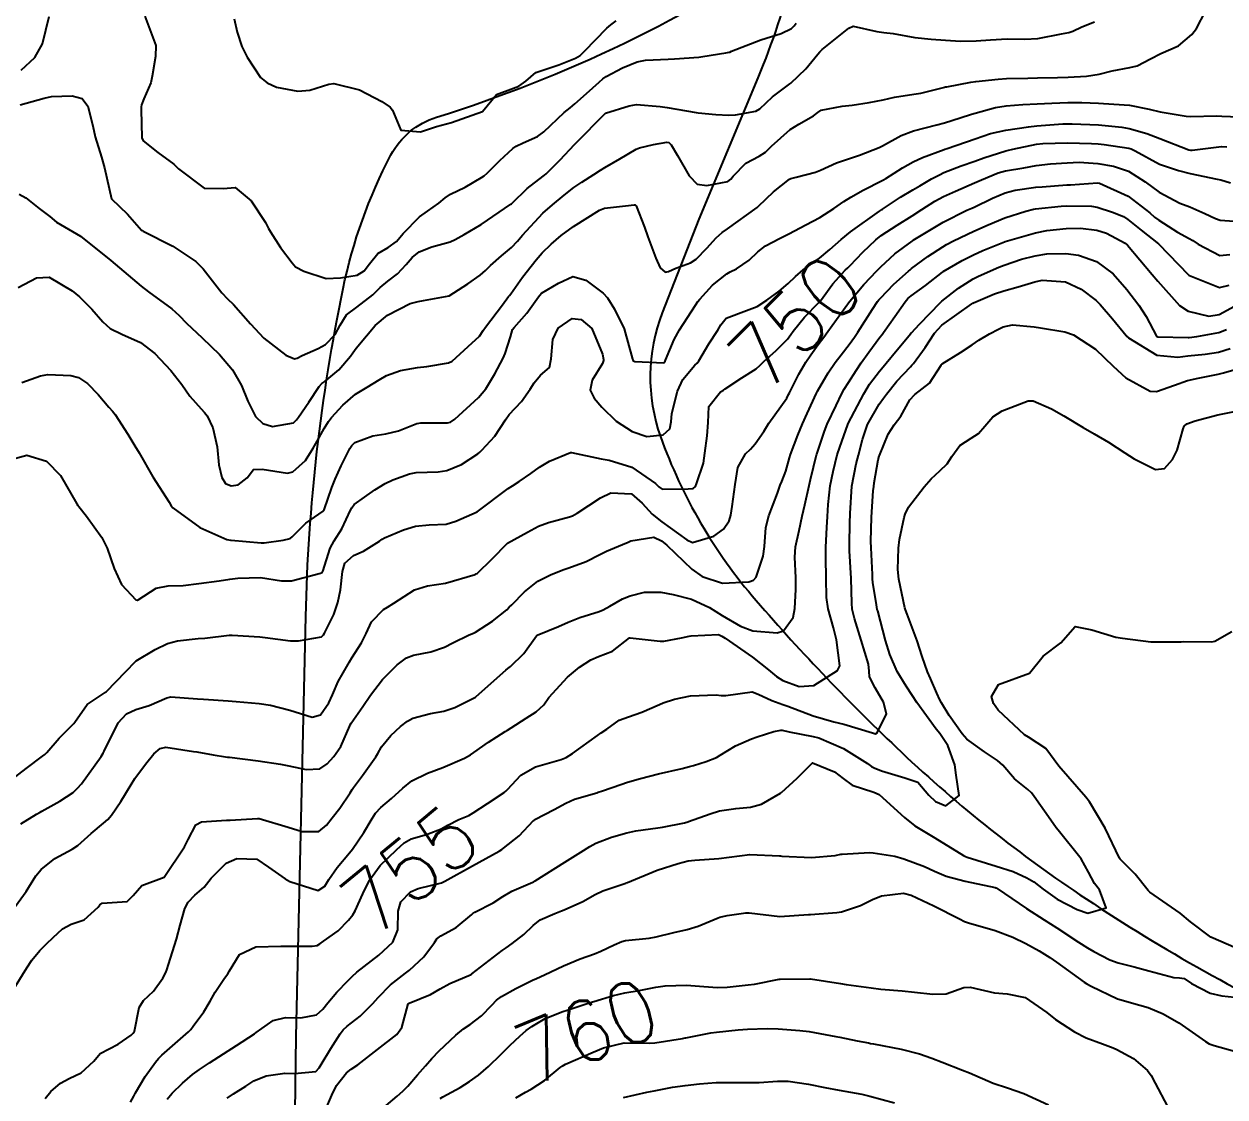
# Model space of a CAD drawing. Header units: metres. Extents: x 318500 to 325275, y 7408834 to 7428799.
# Drawn here: x 319817.3 to 319895.3, y 7411443 to 7411512.7 of the extents above; entities that cross this region are included whole.
import ezdxf
from ezdxf.enums import TextEntityAlignment as Align

# ---------------------------------------------------------------- set-up
doc = ezdxf.new("R2010")
doc.units = ezdxf.units.M
doc.header["$MEASUREMENT"] = 0
for name, color, linetype in [('Cotas', 45, 'Continuous'), ('Curvas de Nivel 1m', 11, 'Continuous'), ('Curvas de Nivel 5m', 15, 'Continuous'), ('Vias Secundárias', 230, 'Continuous')]:
    doc.layers.add(name, color=color, linetype=linetype)
doc.styles.add('Style-STANDARD', font='STANDARD.shx')

msp = doc.modelspace()

# ---------------------------------------------------------------- linework, layer by layer
at = {"layer": 'Curvas de Nivel 1m', "flags": 128}
for points, elevation in [([(319817.013, 7411501.606), (319817.446, 7411501.383), (319818.309, 7411500.676), (319818.998, 7411500.155), (319819.438, 7411499.799), (319820.199, 7411499.348), (319820.983, 7411498.883), (319822.96, 7411497.31), (319824.935, 7411495.644), (319825.411, 7411495.275), (319826.919, 7411494.159), (319827.395, 7411493.733), (319827.88, 7411493.245), (319828.896, 7411492.288), (319830.018, 7411491.213), (319830.865, 7411490.201), (319831.438, 7411489.194), (319831.847, 7411488.183), (319832.353, 7411487.185), (319832.823, 7411486.735), (319833.458, 7411486.533), (319834.824, 7411486.769), (319835.022, 7411486.952), (319835.154, 7411487.145), (319835.82, 7411488.116), (319836.487, 7411489.125), (319836.663, 7411489.313), (319836.855, 7411489.448), (319837.761, 7411490.217), (319838.531, 7411491.103), (319838.674, 7411491.312), (319838.888, 7411491.605), (319839.569, 7411492.421), (319840.114, 7411493.082), (319840.917, 7411493.758), (319842.386, 7411494.509), (319842.926, 7411494.656), (319843.263, 7411494.7), (319844.93, 7411495.02), (319846.147, 7411495.797), (319846.95, 7411496.345), (319847.29, 7411496.65), (319847.613, 7411496.98), (319848.329, 7411497.611), (319848.978, 7411498.154), (319849.371, 7411498.569), (319849.685, 7411498.953), (319851.004, 7411500.37), (319851.634, 7411500.931), (319852.395, 7411501.544), (319853.027, 7411502.054), (319853.533, 7411502.402), (319854.33, 7411502.891), (319854.759, 7411503.17), (319855.047, 7411503.345), (319856.017, 7411503.909), (319857.065, 7411504.533), (319857.291, 7411504.632), (319858.198, 7411504.843), (319859.072, 7411504.982), (319859.204, 7411504.961), (319859.354, 7411504.826), (319859.761, 7411504.118), (319860.521, 7411502.808), (319861.032, 7411502.266), (319861.657, 7411502.167), (319863.035, 7411502.446), (319863.226, 7411502.588), (319863.372, 7411502.775), (319864.194, 7411503.622), (319865.06, 7411504.086), (319865.471, 7411504.336), (319865.869, 7411504.738), (319867.081, 7411505.823), (319867.636, 7411506.163), (319868.598, 7411506.705), (319868.872, 7411506.923), (319869.096, 7411507.07), (319870.445, 7411507.335), (319871.101, 7411507.401), (319872.193, 7411507.564), (319873.107, 7411507.748), (319873.84, 7411507.902), (319875.112, 7411508.1), (319875.55, 7411508.177), (319877.12, 7411508.565), (319877.137, 7411508.573), (319877.238, 7411508.588), (319878.805, 7411508.884), (319879.126, 7411508.928), (319880.582, 7411509.091), (319881.129, 7411509.129), (319882.498, 7411509.151), (319883.13, 7411509.161), (319884.425, 7411509.197), (319885.131, 7411509.218), (319886.318, 7411509.282), (319887.134, 7411509.414), (319887.973, 7411509.612), (319889.141, 7411509.841), (319889.617, 7411509.948), (319890.475, 7411510.41), (319891.153, 7411510.737), (319892.3, 7411511.247), (319893.166, 7411511.979), (319893.46, 7411512.376), (319894.054, 7411513.5)], 746), ([(319817.124, 7411509.661), (319818.028, 7411510.485), (319818.51, 7411511.37), (319818.962, 7411513.157)], 744), ([(319825.169, 7411513.163), (319825.873, 7411511.273), (319825.866, 7411510.546), (319825.643, 7411509.275), (319825.556, 7411508.833), (319825.098, 7411507.794), (319824.95, 7411507.425), (319824.932, 7411507.282), (319824.928, 7411507.122), (319824.974, 7411505.281), (319825.067, 7411505.077), (319826, 7411504.326), (319827.044, 7411503.556), (319827.362, 7411503.255), (319829.022, 7411502.007), (319830.245, 7411501.988), (319831.023, 7411502.037), (319832.081, 7411501.189), (319832.996, 7411499.783), (319833.203, 7411499.387), (319833.318, 7411499.175), (319833.986, 7411498.153), (319834.723, 7411497.154), (319834.956, 7411496.905), (319835.484, 7411496.61), (319836.945, 7411496.147), (319837.866, 7411496.191), (319838.949, 7411496.364), (319839.407, 7411496.64), (319839.761, 7411497.088), (319840.295, 7411497.755), (319840.976, 7411498.161), (319841.498, 7411498.547), (319841.941, 7411499.056), (319843.001, 7411500.146), (319843.522, 7411500.518), (319844.255, 7411501.028), (319844.663, 7411501.376), (319845.019, 7411501.607), (319845.959, 7411502.073), (319847.036, 7411502.696), (319847.21, 7411502.814), (319847.405, 7411502.985), (319848.222, 7411503.803), (319849.064, 7411504.583), (319849.285, 7411504.739), (319849.729, 7411504.953), (319850.656, 7411505.363), (319851.077, 7411505.661), (319852.402, 7411506.92), (319852.78, 7411507.229), (319853.098, 7411507.471), (319853.854, 7411508.154), (319854.671, 7411508.887), (319854.907, 7411509.1), (319855.126, 7411509.262), (319856.183, 7411509.821), (319857.14, 7411510.214), (319857.681, 7411510.312), (319859.143, 7411510.388), (319859.558, 7411510.41), (319861.146, 7411510.517), (319861.398, 7411510.545), (319862.905, 7411510.782), (319863.103, 7411510.828), (319863.151, 7411510.844), (319863.263, 7411510.89), (319865.159, 7411511.631), (319866.488, 7411512.055), (319867.166, 7411512.367), (319867.34, 7411512.546), (319867.462, 7411512.717)], 744), ([(319830.969, 7411513.004), (319831.159, 7411512.128), (319831.474, 7411511.197), (319831.819, 7411510.514), (319832.68, 7411509.184), (319833.115, 7411508.836), (319833.711, 7411508.571), (319835.107, 7411508.301), (319835.882, 7411508.365), (319837.114, 7411508.751), (319837.44, 7411508.792), (319839.109, 7411508.394), (319840.548, 7411507.628), (319841.093, 7411507.264), (319841.247, 7411507.068), (319841.793, 7411505.775), (319843.076, 7411505.662), (319844.098, 7411506.012), (319845.082, 7411506.263), (319847.09, 7411506.99), (319848.008, 7411508.075), (319849.113, 7411508.491), (319849.448, 7411508.623), (319849.904, 7411508.952), (319850.56, 7411509.514), (319851.132, 7411509.713), (319852.044, 7411510.019), (319853.143, 7411510.436), (319853.429, 7411510.623), (319853.712, 7411510.902), (319855.165, 7411512.392), (319855.434, 7411512.61), (319855.764, 7411512.874)], 743), ([(319816.932, 7411495.554), (319818.123, 7411496.191), (319818.943, 7411496.217), (319820.446, 7411495.345), (319820.926, 7411494.943), (319821.734, 7411494.143), (319822.448, 7411493.317), (319822.904, 7411492.892), (319823.68, 7411492.517), (319824.891, 7411491.987), (319825.819, 7411491.271), (319826.864, 7411490.171), (319827.563, 7411489.249), (319828.096, 7411488.495), (319828.834, 7411487.672), (319829.048, 7411487.442), (319829.207, 7411487.224), (319829.59, 7411486.447), (319829.867, 7411485.214), (319829.964, 7411484.03), (319830.174, 7411483.209), (319830.396, 7411482.836), (319830.765, 7411482.686), (319831.216, 7411482.745), (319831.813, 7411483.19), (319832.217, 7411483.747), (319832.779, 7411483.749), (319834.432, 7411483.498), (319834.777, 7411483.586), (319835.608, 7411484.317), (319836.101, 7411485.13), (319836.351, 7411485.583), (319836.819, 7411486.398), (319837.091, 7411486.853), (319837.293, 7411487.115), (319838.032, 7411487.914), (319838.845, 7411488.624), (319839.595, 7411489.089), (319840.379, 7411489.555), (319840.862, 7411489.849), (319841.76, 7411490.163), (319842.87, 7411490.362), (319843.469, 7411490.436), (319844.875, 7411490.654), (319845.113, 7411490.78), (319845.375, 7411491.013), (319846.169, 7411491.722), (319846.901, 7411492.397), (319847.138, 7411492.756), (319847.28, 7411492.984), (319848.386, 7411494.43), (319848.791, 7411494.962), (319848.855, 7411495.037), (319848.933, 7411495.14), (319849.681, 7411496.221), (319850.257, 7411496.947), (319850.57, 7411497.34), (319850.973, 7411497.807), (319851.548, 7411498.365), (319852.209, 7411498.922), (319852.996, 7411499.506), (319854.699, 7411500.577), (319855.008, 7411500.702), (319856.383, 7411500.866), (319856.951, 7411500.92), (319857.011, 7411500.917), (319857.078, 7411500.859), (319857.613, 7411499.467), (319857.819, 7411498.848), (319858.342, 7411497.467), (319858.622, 7411496.835), (319858.956, 7411496.542), (319859.182, 7411496.601), (319859.646, 7411496.82), (319860.607, 7411497.164), (319860.969, 7411497.397), (319861.663, 7411498.11), (319862.275, 7411498.787), (319862.649, 7411499.128), (319862.996, 7411499.364), (319864.937, 7411500.751), (319864.973, 7411500.788), (319865.011, 7411500.829), (319865.992, 7411501.769), (319867.038, 7411502.596), (319867.122, 7411502.636), (319867.462, 7411502.716), (319868.713, 7411503.035), (319869.047, 7411503.172), (319870.09, 7411503.649), (319871.06, 7411503.972), (319871.571, 7411504.154), (319872.86, 7411504.643), (319873.071, 7411504.742), (319874.286, 7411505.42), (319875.081, 7411505.72), (319876.598, 7411506.11), (319877.087, 7411506.252), (319878.121, 7411506.575), (319878.851, 7411506.806), (319879.095, 7411506.878), (319880.414, 7411507.233), (319881.102, 7411507.351), (319882.188, 7411507.439), (319883.105, 7411507.489), (319884.075, 7411507.525), (319885.106, 7411507.557), (319886.013, 7411507.564), (319887.106, 7411507.524), (319888.087, 7411507.464), (319889.104, 7411507.385), (319890.387, 7411507.124), (319891.098, 7411506.965), (319892.789, 7411506.688), (319893.094, 7411506.667), (319894.76, 7411506.69), (319895.095, 7411506.681), (319896.796, 7411506.623)], 747), ([(319817.186, 7411489.385), (319818.397, 7411489.827), (319818.858, 7411489.91), (319820.356, 7411489.847), (319820.856, 7411489.717), (319821.447, 7411489.331), (319822.129, 7411488.606), (319822.835, 7411487.782), (319823.056, 7411487.53), (319823.236, 7411487.304), (319824.071, 7411486.031), (319824.523, 7411485.284), (319824.793, 7411484.815), (319825.695, 7411483.271), (319826.754, 7411481.615), (319826.88, 7411481.387), (319826.99, 7411481.256), (319828.731, 7411479.962), (319830.495, 7411479.203), (319830.719, 7411479.159), (319830.768, 7411479.151), (319832.717, 7411478.976), (319832.92, 7411478.974), (319834.146, 7411479.159), (319834.606, 7411479.268), (319834.723, 7411479.357), (319835.618, 7411480.256), (319836.749, 7411481.041), (319836.784, 7411481.085), (319836.802, 7411481.119), (319837.301, 7411482.578), (319837.516, 7411483.113), (319837.909, 7411483.983), (319838.483, 7411485.103), (319838.607, 7411485.298), (319838.806, 7411485.499), (319839.977, 7411485.918), (319840.815, 7411486.055), (319841.629, 7411486.246), (319842.825, 7411486.729), (319843.086, 7411486.778), (319844.826, 7411486.76), (319845.025, 7411486.819), (319845.286, 7411487.013), (319846.844, 7411488.415), (319847.299, 7411488.983), (319847.889, 7411489.95), (319848.445, 7411490.967), (319848.575, 7411491.274), (319848.901, 7411492.342), (319849.047, 7411492.819), (319849.143, 7411492.958), (319849.976, 7411493.893), (319850.722, 7411494.942), (319850.807, 7411495.066), (319850.934, 7411495.178), (319852.032, 7411495.835), (319852.95, 7411496.263), (319853.806, 7411496.038), (319854.935, 7411495.183), (319855.201, 7411494.877), (319855.657, 7411494.138), (319856.288, 7411492.866), (319856.834, 7411490.907), (319856.847, 7411490.86), (319856.879, 7411490.795), (319856.99, 7411490.747), (319858.878, 7411490.668), (319858.945, 7411490.763), (319858.97, 7411490.829), (319859.543, 7411492.178), (319859.877, 7411492.815), (319860.926, 7411494.412), (319861.083, 7411494.644), (319861.199, 7411494.797), (319862.027, 7411495.706), (319862.955, 7411496.452), (319863.166, 7411496.567), (319863.591, 7411496.771), (319864.405, 7411497.322), (319864.977, 7411497.865), (319865.462, 7411498.263), (319866.383, 7411498.729), (319866.993, 7411499.04), (319868.081, 7411499.627), (319869.004, 7411500.09), (319869.917, 7411500.686), (319870.557, 7411501.137), (319871.021, 7411501.42), (319871.811, 7411501.876), (319873.038, 7411502.498), (319873.129, 7411502.548), (319873.278, 7411502.638), (319874.361, 7411503.317), (319875.056, 7411503.704), (319875.675, 7411503.997), (319877.069, 7411504.519), (319877.124, 7411504.534), (319877.276, 7411504.587), (319879.077, 7411505.215), (319880.078, 7411505.552), (319881.082, 7411505.78), (319882.56, 7411505.993), (319883.085, 7411506.053), (319884.778, 7411506.176), (319885.087, 7411506.184), (319885.383, 7411506.182), (319887.087, 7411506.124), (319888.609, 7411505.96), (319889.084, 7411505.878), (319890.225, 7411505.557), (319891.078, 7411505.222), (319892.953, 7411504.499), (319893.071, 7411504.47), (319893.168, 7411504.475), (319895.074, 7411504.718), (319895.422, 7411504.693)], 748), ([(319816.786, 7411484.469), (319817.498, 7411484.67), (319818.784, 7411484.286), (319819.681, 7411483.351), (319820.752, 7411481.507), (319820.817, 7411481.405), (319820.874, 7411481.338), (319821.367, 7411480.705), (319822.365, 7411479.315), (319822.71, 7411478.638), (319823.17, 7411477.303), (319823.648, 7411476.263), (319824.59, 7411475.281), (319824.669, 7411475.246), (319824.695, 7411475.254), (319824.738, 7411475.279), (319825.902, 7411476.044), (319826.679, 7411476.178), (319827.649, 7411476.215), (319828.681, 7411476.333), (319829.983, 7411476.511), (319830.684, 7411476.608), (319831.208, 7411476.672), (319832.685, 7411476.719), (319834.044, 7411476.52), (319834.684, 7411476.509), (319836.575, 7411477.007), (319836.689, 7411477.057), (319836.71, 7411477.099), (319836.721, 7411477.12), (319837.194, 7411478.634), (319837.457, 7411479.113), (319837.951, 7411479.889), (319838.531, 7411481.102), (319838.6, 7411481.253), (319838.754, 7411481.46), (319840.107, 7411482.423), (319840.768, 7411482.821), (319841.261, 7411483.063), (319842.357, 7411483.466), (319842.778, 7411483.543), (319844.219, 7411483.585), (319844.78, 7411483.676), (319845.722, 7411484.069), (319846.796, 7411484.749), (319846.924, 7411484.862), (319847.052, 7411484.986), (319847.893, 7411485.895), (319848.58, 7411486.964), (319848.833, 7411487.302), (319849.631, 7411488.163), (319850.192, 7411488.947), (319850.44, 7411489.36), (319850.864, 7411489.859), (319851.435, 7411490.368), (319851.552, 7411490.93), (319851.656, 7411492.171), (319851.997, 7411492.924), (319852.916, 7411493.542), (319853.5, 7411493.485), (319854.194, 7411492.891), (319854.885, 7411491.217), (319854.947, 7411490.879), (319854.951, 7411490.808), (319854.876, 7411490.625), (319854.221, 7411489.529), (319854.088, 7411488.891), (319854.337, 7411488.38), (319854.839, 7411487.781), (319855.763, 7411486.871), (319856.82, 7411486.209), (319857.77, 7411485.891), (319858.817, 7411485.994), (319859.261, 7411486.386), (319859.354, 7411486.822), (319859.397, 7411487.383), (319859.757, 7411488.816), (319860.1, 7411489.573), (319860.876, 7411490.516), (319861.027, 7411490.649), (319861.152, 7411490.797), (319861.791, 7411491.897), (319862.367, 7411492.785), (319862.574, 7411493.123), (319862.918, 7411493.565), (319864.228, 7411494.065), (319864.926, 7411494.329), (319865.56, 7411494.741), (319866.354, 7411495.313), (319866.946, 7411495.814), (319867.409, 7411496.259), (319867.925, 7411496.71), (319868.528, 7411497.143), (319868.971, 7411497.458), (319869.641, 7411498.03), (319870.386, 7411498.679), (319870.995, 7411499.158), (319872.875, 7411500.509), (319873.01, 7411500.606), (319873.029, 7411500.62), (319873.06, 7411500.639), (319874.236, 7411501.413), (319875.029, 7411501.889), (319875.49, 7411502.156), (319876.256, 7411502.602), (319876.76, 7411502.879), (319877.046, 7411503.011), (319878.177, 7411503.449), (319879.058, 7411503.759), (319879.651, 7411503.964), (319881.068, 7411504.418), (319881.164, 7411504.443), (319881.535, 7411504.533), (319883.074, 7411504.862), (319883.482, 7411504.912), (319885.075, 7411504.947), (319886.631, 7411504.908), (319887.074, 7411504.881), (319887.461, 7411504.842), (319889.072, 7411504.606), (319889.207, 7411504.564), (319889.475, 7411504.424), (319891.058, 7411503.57), (319892.281, 7411503.158), (319893.049, 7411502.966), (319894.812, 7411502.585), (319895.043, 7411502.535), (319895.675, 7411502.34)], 749), ([(319817.115, 7411460.735), (319818.122, 7411461.365), (319818.359, 7411461.485), (319818.483, 7411461.549), (319819.642, 7411462.199), (319820.501, 7411462.771), (319820.802, 7411463.039), (319821.053, 7411463.332), (319822.32, 7411465.105), (319822.459, 7411465.311), (319822.532, 7411465.458), (319823.438, 7411467.297), (319823.985, 7411467.873), (319824.573, 7411468.145), (319825.439, 7411468.409), (319826.585, 7411468.917), (319826.864, 7411468.978), (319828.584, 7411468.857), (319828.978, 7411468.83), (319830.583, 7411468.718), (319831.1, 7411468.677), (319832.58, 7411468.545), (319833.32, 7411468.428), (319834.574, 7411468.111), (319836.029, 7411467.667), (319836.57, 7411467.811), (319837.11, 7411468.587), (319837.345, 7411469.112), (319837.728, 7411469.979), (319838.364, 7411471.102), (319838.46, 7411471.254), (319838.616, 7411471.509), (319839.235, 7411472.487), (319839.532, 7411473.087), (319839.891, 7411473.842), (319840.664, 7411474.649), (319840.923, 7411474.81), (319841.339, 7411475.06), (319842.679, 7411475.925), (319843.526, 7411476.187), (319844.683, 7411476.348), (319846.614, 7411476.916), (319846.69, 7411476.954), (319846.738, 7411476.989), (319847.731, 7411477.948), (319848.72, 7411478.96), (319850.013, 7411479.665), (319850.737, 7411480.048), (319851.373, 7411480.298), (319852.746, 7411480.658), (319852.932, 7411480.723), (319853.243, 7411480.903), (319854.76, 7411481.899), (319855.421, 7411482.216), (319856.763, 7411482.161), (319857.453, 7411481.546), (319858.111, 7411480.84), (319858.743, 7411480.343), (319860.369, 7411479.162), (319860.723, 7411479.008), (319862.116, 7411479.399), (319862.736, 7411479.863), (319863.11, 7411480.409), (319863.219, 7411480.773), (319863.314, 7411481.33), (319863.495, 7411482.769), (319863.68, 7411483.873), (319864.174, 7411484.759), (319864.492, 7411485.067), (319864.81, 7411485.406), (319865.352, 7411486.212), (319865.692, 7411486.737), (319866.847, 7411488.38), (319866.971, 7411488.597), (319867.026, 7411488.718), (319867.645, 7411489.936), (319868.09, 7411490.708), (319868.408, 7411491.184), (319868.897, 7411491.851), (319869.267, 7411492.332), (319869.528, 7411492.691), (319870.93, 7411494.64), (319870.951, 7411494.67), (319871.857, 7411495.746), (319872.71, 7411496.644), (319872.836, 7411496.768), (319872.964, 7411496.899), (319873.877, 7411497.731), (319874.989, 7411498.568), (319875.02, 7411498.589), (319875.064, 7411498.619), (319877.002, 7411499.802), (319878.544, 7411500.567), (319878.871, 7411500.703), (319879.013, 7411500.767), (319880.222, 7411501.348), (319881.027, 7411501.697), (319881.685, 7411501.875), (319883.033, 7411502.063), (319883.438, 7411502.1), (319885.036, 7411502.21), (319885.288, 7411502.226), (319887.038, 7411502.353), (319887.158, 7411502.339), (319889.026, 7411501.488), (319890.42, 7411500.409), (319890.734, 7411500.131), (319891.005, 7411499.926), (319892.236, 7411499.149), (319892.994, 7411498.732), (319893.222, 7411498.607), (319893.563, 7411498.371), (319894.979, 7411497.631), (319895.625, 7411497.695)], 751), ([(319816.776, 7411455.384), (319817.449, 7411456.34), (319818.097, 7411457.365), (319818.434, 7411457.776), (319819.32, 7411458.473), (319820.448, 7411459.098), (319820.804, 7411459.335), (319821.683, 7411460.101), (319822.472, 7411460.766), (319822.757, 7411461.024), (319822.995, 7411461.302), (319823.612, 7411462.175), (319824.282, 7411463.283), (319824.514, 7411463.671), (319825.199, 7411464.598), (319825.75, 7411465.268), (319826.168, 7411465.631), (319826.537, 7411465.7), (319828.329, 7411465.437), (319828.533, 7411465.403), (319829.605, 7411465.214), (319830.4, 7411465.074), (319830.529, 7411465.063), (319830.672, 7411465.055), (319832.526, 7411464.816), (319833.969, 7411464.603), (319834.523, 7411464.496), (319835.646, 7411464.258), (319836.522, 7411464.295), (319837.01, 7411464.63), (319837.44, 7411465.111), (319837.887, 7411465.76), (319838.477, 7411467.101), (319838.505, 7411467.156), (319838.562, 7411467.262), (319839.312, 7411468.356), (319839.814, 7411469.082), (319840.6, 7411470.111), (319841.541, 7411471.056), (319842.157, 7411471.507), (319842.62, 7411471.683), (319843.747, 7411471.904), (319844.628, 7411472.212), (319845.166, 7411472.478), (319846.227, 7411472.996), (319846.517, 7411473.117), (319846.643, 7411473.173), (319847.743, 7411473.884), (319848.665, 7411474.631), (319848.834, 7411474.791), (319849.001, 7411474.957), (319849.827, 7411475.8), (319850.686, 7411476.496), (319851.544, 7411476.927), (319852.37, 7411477.24), (319852.697, 7411477.359), (319853.822, 7411477.775), (319854.71, 7411478.21), (319855.155, 7411478.434), (319856.174, 7411478.865), (319856.555, 7411479.029), (319856.724, 7411479.099), (319858.213, 7411479.352), (319858.724, 7411479.101), (319859.063, 7411478.825), (319860.697, 7411477.276), (319861.361, 7411476.793), (319862.686, 7411476.361), (319864.387, 7411476.454), (319864.688, 7411476.544), (319864.862, 7411476.747), (319865.33, 7411478.121), (319865.4, 7411478.74), (319865.498, 7411479.979), (319865.692, 7411480.736), (319866.244, 7411482.207), (319866.434, 7411482.725), (319866.529, 7411482.969), (319866.784, 7411483.634), (319867.03, 7411484.485), (319867.1, 7411484.717), (319867.562, 7411485.97), (319867.873, 7411486.71), (319868.175, 7411487.368), (319868.779, 7411488.701), (319868.804, 7411488.747), (319868.852, 7411488.833), (319869.547, 7411490.012), (319869.996, 7411490.683), (319870.377, 7411491.189), (319870.898, 7411491.856), (319871.243, 7411492.326), (319871.471, 7411492.662), (319872.428, 7411494.151), (319872.743, 7411494.643), (319872.824, 7411494.75), (319872.933, 7411494.868), (319873.813, 7411495.766), (319874.764, 7411496.622), (319874.871, 7411496.712), (319874.962, 7411496.786), (319876.018, 7411497.561), (319876.984, 7411498.205), (319877.226, 7411498.347), (319877.68, 7411498.58), (319878.996, 7411499.209), (319879.921, 7411499.63), (319881.005, 7411500.081), (319882.386, 7411500.519), (319882.883, 7411500.641), (319883.012, 7411500.664), (319884.661, 7411500.839), (319885.016, 7411500.857), (319886.651, 7411500.828), (319887.015, 7411500.781), (319888.015, 7411500.445), (319888.728, 7411500.155), (319889.005, 7411499.98), (319889.863, 7411499.281), (319890.99, 7411498.4), (319892.934, 7411496.38), (319892.96, 7411496.36), (319893.014, 7411496.324), (319894.948, 7411495.55), (319895.586, 7411495.705)], 752), ([(319816.321, 7411449.455), (319817.498, 7411451.373), (319817.831, 7411451.885), (319818.357, 7411452.501), (319818.79, 7411452.931), (319819.202, 7411453.352), (319819.813, 7411453.911), (319820.383, 7411454.208), (319821.216, 7411454.5), (319822.135, 7411455.314), (319822.248, 7411455.467), (319822.404, 7411455.576), (319824.012, 7411455.68), (319824.412, 7411456.081), (319824.969, 7411456.727), (319826.43, 7411457.26), (319827.748, 7411459.241), (319827.982, 7411459.713), (319828.471, 7411460.659), (319828.841, 7411460.858), (319830.476, 7411460.962), (319830.707, 7411460.967), (319832.478, 7411461.077), (319832.586, 7411461.071), (319834.47, 7411460.506), (319835.373, 7411460.23), (319836.467, 7411460.226), (319836.952, 7411460.636), (319837.336, 7411461.111), (319837.836, 7411461.76), (319838.505, 7411462.752), (319838.639, 7411462.967), (319838.726, 7411463.097), (319839.297, 7411463.868), (319840.162, 7411465.076), (319840.299, 7411465.308), (319840.54, 7411465.722), (319841.136, 7411466.476), (319841.765, 7411467.052), (319842.212, 7411467.399), (319842.568, 7411467.6), (319843.71, 7411467.891), (319844.575, 7411468.047), (319845.299, 7411468.289), (319846.589, 7411468.924), (319846.629, 7411468.95), (319846.672, 7411468.989), (319848.607, 7411470.709), (319848.745, 7411470.822), (319848.915, 7411470.957), (319849.772, 7411471.799), (319850.606, 7411472.94), (319850.623, 7411472.958), (319850.64, 7411472.971), (319852.033, 7411473.536), (319852.654, 7411473.819), (319853.424, 7411474.133), (319854.665, 7411474.52), (319854.92, 7411474.624), (319855.361, 7411474.873), (319856.195, 7411475.344), (319856.677, 7411475.54), (319857.604, 7411475.771), (319858.68, 7411475.782), (319859.478, 7411475.618), (319860.675, 7411475.324), (319861.831, 7411474.788), (319862.662, 7411474.259), (319863.839, 7411473.575), (319864.648, 7411473.264), (319866.236, 7411473.136), (319866.648, 7411473.271), (319867.257, 7411474.118), (319867.367, 7411474.713), (319867.439, 7411475.956), (319867.436, 7411476.713), (319867.375, 7411478.049), (319867.429, 7411478.713), (319867.659, 7411479.788), (319867.854, 7411480.709), (319868.02, 7411481.444), (319868.298, 7411482.705), (319868.388, 7411483.092), (319868.785, 7411484.7), (319868.801, 7411484.742), (319869.292, 7411486.224), (319869.48, 7411486.69), (319870.056, 7411487.896), (319870.425, 7411488.676), (319870.577, 7411488.952), (319870.861, 7411489.387), (319871.361, 7411490.175), (319871.693, 7411490.658), (319872.19, 7411491.351), (319872.905, 7411492.336), (319873.037, 7411492.51), (319873.137, 7411492.638), (319873.87, 7411493.681), (319874.54, 7411494.624), (319874.724, 7411494.831), (319874.936, 7411495.009), (319875.863, 7411495.69), (319876.959, 7411496.553), (319876.981, 7411496.569), (319877.013, 7411496.589), (319878.241, 7411497.301), (319878.977, 7411497.683), (319879.584, 7411497.951), (319880.99, 7411498.525), (319881.033, 7411498.539), (319882.996, 7411499.099), (319883.75, 7411499.251), (319884.999, 7411499.384), (319885.927, 7411499.399), (319886.998, 7411499.281), (319887.623, 7411499.077), (319888.831, 7411498.432), (319888.988, 7411498.306), (319890.589, 7411496.406), (319890.953, 7411495.96), (319892.348, 7411494.386), (319892.926, 7411494.026), (319894.261, 7411493.697), (319894.925, 7411493.811), (319895.933, 7411494.335)], 753), ([(319818.691, 7411442.898), (319819.058, 7411443.352), (319819.693, 7411443.901), (319820.253, 7411444.195), (319821.026, 7411444.56), (319821.851, 7411445.316), (319822.275, 7411445.83), (319823.425, 7411446.437), (319824.287, 7411447.02), (319824.417, 7411447.151), (319824.484, 7411447.278), (319824.787, 7411448.801), (319825.083, 7411449.272), (319825.726, 7411449.87), (319826.342, 7411450.717), (319826.524, 7411451.081), (319826.59, 7411451.256), (319826.697, 7411451.598), (319827.231, 7411453.247), (319827.468, 7411454.159), (319827.759, 7411455.24), (319827.99, 7411455.653), (319828.413, 7411456.096), (319829.02, 7411456.622), (319829.476, 7411457.214), (319830.44, 7411458.18), (319831.145, 7411458.491), (319832.443, 7411458.439), (319833.198, 7411457.929), (319834.277, 7411457.152), (319834.429, 7411457.069), (319834.583, 7411456.993), (319836.419, 7411456.412), (319836.858, 7411456.681), (319837.124, 7411457.113), (319837.655, 7411457.891), (319838.448, 7411458.856), (319838.644, 7411459.097), (319839.393, 7411460.159), (319839.937, 7411461.078), (319840.144, 7411461.416), (319840.491, 7411461.803), (319841.182, 7411462.378), (319841.929, 7411463.049), (319842.515, 7411463.531), (319843.524, 7411464.026), (319844.524, 7411464.381), (319845.915, 7411464.999), (319846.316, 7411465.211), (319846.535, 7411465.355), (319847.487, 7411466.035), (319848.556, 7411466.725), (319848.706, 7411466.811), (319848.958, 7411466.956), (319849.923, 7411467.593), (319850.576, 7411468), (319851.067, 7411468.449), (319851.407, 7411468.928), (319852.603, 7411470.246), (319853.403, 7411470.898), (319854.122, 7411471.383), (319854.621, 7411471.595), (319855.545, 7411471.952), (319856.639, 7411472.804), (319856.684, 7411472.815), (319858.636, 7411472.584), (319858.872, 7411472.591), (319860.011, 7411472.809), (319860.522, 7411472.921), (319860.642, 7411472.939), (319862.409, 7411473.017), (319862.642, 7411472.914), (319862.855, 7411472.777), (319864.622, 7411471.551), (319865.663, 7411470.734), (319866.178, 7411470.299), (319866.603, 7411470.043), (319867.66, 7411469.649), (319868.6, 7411469.709), (319870.157, 7411470.677), (319870.292, 7411470.998), (319870.081, 7411472.678), (319869.881, 7411473.452), (319869.531, 7411474.687), (319869.426, 7411475.437), (319869.402, 7411476.689), (319869.387, 7411478.012), (319869.393, 7411478.69), (319869.463, 7411479.965), (319869.493, 7411480.689), (319869.53, 7411481.461), (319869.68, 7411482.686), (319869.859, 7411483.609), (319870.13, 7411484.68), (319870.292, 7411485.193), (319870.808, 7411486.67), (319870.831, 7411486.726), (319871.854, 7411488.655), (319872.232, 7411489.276), (319872.872, 7411490.115), (319873.112, 7411490.402), (319873.311, 7411490.636), (319874.012, 7411491.51), (319874.909, 7411492.576), (319874.928, 7411492.601), (319874.943, 7411492.62), (319875.48, 7411493.176), (319876.842, 7411494.591), (319876.888, 7411494.633), (319876.931, 7411494.666), (319878.001, 7411495.517), (319878.953, 7411496.113), (319879.253, 7411496.26), (319879.886, 7411496.551), (319880.629, 7411496.879), (319880.967, 7411497.013), (319882.099, 7411497.398), (319882.977, 7411497.619), (319883.739, 7411497.738), (319884.979, 7411497.77), (319885.795, 7411497.655), (319886.972, 7411497.239), (319888.042, 7411496.444), (319888.945, 7411495.435), (319889.72, 7411494.418), (319890.188, 7411493.676), (319890.868, 7411492.401), (319890.909, 7411492.363), (319890.953, 7411492.356), (319892.909, 7411492.299), (319892.981, 7411492.307), (319893.489, 7411492.371), (319894.913, 7411492.638), (319895.411, 7411492.838)], 754), ([(319826.623, 7411442.866), (319826.95, 7411443.249), (319827.602, 7411443.888), (319828.258, 7411444.454), (319828.709, 7411444.777), (319829.367, 7411445.214), (319830.276, 7411445.8), (319831.124, 7411446.349), (319832.289, 7411447.098), (319832.405, 7411447.178), (319833.501, 7411447.963), (319834.305, 7411448.15), (319835.299, 7411448.141), (319836.308, 7411448.332), (319836.724, 7411448.706), (319837.041, 7411449.113), (319837.625, 7411449.812), (319838.342, 7411450.548), (319838.624, 7411450.818), (319838.936, 7411451.091), (319840.361, 7411452.197), (319841.274, 7411453.056), (319841.59, 7411453.844), (319841.624, 7411455.052), (319841.795, 7411455.664), (319842.419, 7411456.308), (319842.925, 7411456.532), (319844.428, 7411456.902), (319844.511, 7411456.937), (319844.647, 7411457.017), (319846.44, 7411458.014), (319848.165, 7411458.964), (319848.342, 7411459.071), (319848.453, 7411459.146), (319849.471, 7411459.944), (319850.403, 7411460.941), (319850.442, 7411460.979), (319850.481, 7411461.008), (319851.74, 7411461.672), (319852.498, 7411462.081), (319853.072, 7411462.331), (319854.508, 7411462.752), (319854.607, 7411462.78), (319854.881, 7411462.876), (319856.087, 7411463.291), (319856.516, 7411463.44), (319857.352, 7411463.682), (319858.521, 7411463.968), (319860.051, 7411464.333), (319860.527, 7411464.45), (319860.796, 7411464.528), (319861.619, 7411464.789), (319862.281, 7411465.035), (319862.536, 7411465.181), (319863.523, 7411465.788), (319864.552, 7411466.247), (319864.923, 7411466.376), (319866.005, 7411466.728), (319866.461, 7411466.822), (319866.561, 7411466.812), (319867.003, 7411466.716), (319868.556, 7411466.413), (319868.936, 7411466.312), (319870.544, 7411465.62), (319872.102, 7411464.646), (319872.347, 7411464.461), (319872.527, 7411464.361), (319872.995, 7411464.165), (319874.521, 7411463.712), (319875.358, 7411463.447), (319876.087, 7411462.596), (319876.504, 7411462.183), (319877.183, 7411461.896), (319878.038, 7411462.567), (319877.851, 7411463.898), (319877.764, 7411464.571), (319877.319, 7411465.808), (319876.782, 7411466.587), (319876.564, 7411466.873), (319875.296, 7411468.609), (319875.017, 7411469.037), (319874.601, 7411469.677), (319874.018, 7411470.626), (319873.537, 7411471.72), (319873.258, 7411472.634), (319872.755, 7411474.553), (319872.731, 7411474.639), (319872.673, 7411474.941), (319872.444, 7411476.4), (319872.428, 7411476.644), (319872.411, 7411476.928), (319872.326, 7411478.646), (319872.315, 7411479.058), (319872.345, 7411480.646), (319872.467, 7411482.344), (319872.499, 7411482.644), (319872.536, 7411482.881), (319872.796, 7411484.361), (319872.845, 7411484.594), (319872.867, 7411484.639), (319873.43, 7411486.025), (319873.825, 7411486.63), (319874.26, 7411487.202), (319874.846, 7411488.258), (319875.176, 7411488.615), (319876.116, 7411489.346), (319876.879, 7411490.515), (319876.908, 7411490.561), (319876.949, 7411490.589), (319878.134, 7411491.328), (319878.899, 7411491.838), (319879.333, 7411492.126), (319880.015, 7411492.549), (319880.597, 7411492.859), (319880.915, 7411493.004), (319881.513, 7411493.129), (319882.915, 7411492.991), (319883.338, 7411492.928), (319884.912, 7411492.679), (319885.472, 7411492.474), (319886.896, 7411491.547), (319888.046, 7411490.443), (319888.869, 7411489.688), (319890.44, 7411488.823), (319890.856, 7411488.799), (319892.037, 7411489.214), (319892.867, 7411489.516), (319893.567, 7411489.672), (319894.874, 7411489.931), (319895.208, 7411490.012), (319896.344, 7411490.328)], 756), ([(319830.522, 7411442.911), (319830.934, 7411443.193), (319831.723, 7411443.71), (319832.253, 7411444.04), (319833.045, 7411444.381), (319834.261, 7411444.545), (319834.876, 7411444.526), (319836.263, 7411444.652), (319836.489, 7411444.895), (319836.619, 7411445.117), (319837.24, 7411446.151), (319837.858, 7411447.104), (319838.043, 7411447.353), (319838.297, 7411447.586), (319839.143, 7411448.252), (319839.978, 7411449.075), (319840.145, 7411449.251), (319840.326, 7411449.446), (319841.127, 7411450.27), (319842.088, 7411451.044), (319842.352, 7411451.238), (319843.292, 7411452.099), (319843.98, 7411453.024), (319844.127, 7411453.27), (319844.377, 7411453.463), (319845.381, 7411454.009), (319846.398, 7411454.848), (319846.472, 7411454.915), (319846.597, 7411454.987), (319847.785, 7411455.593), (319848.416, 7411456.005), (319849.006, 7411456.37), (319850.359, 7411456.941), (319850.409, 7411456.961), (319850.43, 7411456.972), (319850.519, 7411457.027), (319852.443, 7411458.245), (319853.489, 7411458.894), (319854.073, 7411459.268), (319854.459, 7411459.483), (319855.465, 7411459.87), (319856.469, 7411460.154), (319857.053, 7411460.27), (319858.474, 7411460.463), (319858.787, 7411460.513), (319860.21, 7411460.804), (319860.425, 7411460.857), (319860.481, 7411460.876), (319861.886, 7411461.39), (319862.492, 7411461.568), (319863.54, 7411461.719), (319864.496, 7411461.814), (319865.22, 7411462.019), (319866.448, 7411462.721), (319866.511, 7411462.771), (319867.531, 7411463.699), (319868.53, 7411464.7), (319869.962, 7411464.116), (319870.52, 7411463.671), (319871.105, 7411463.25), (319872.512, 7411462.795), (319872.852, 7411462.637), (319874.488, 7411461.134), (319875.173, 7411460.61), (319876.468, 7411459.816), (319878.335, 7411458.679), (319878.451, 7411458.607), (319878.558, 7411458.559), (319880.445, 7411457.994), (319881.56, 7411457.642), (319882.437, 7411457.234), (319882.901, 7411456.969), (319883.494, 7411456.494), (319884.42, 7411455.846), (319885.709, 7411455.169), (319886.407, 7411454.939), (319887.586, 7411455.268), (319887.153, 7411456.449), (319886.845, 7411456.864), (319886.441, 7411457.587), (319885.974, 7411458.465), (319884.478, 7411460.319), (319884.355, 7411460.482), (319884.003, 7411460.971), (319882.927, 7411462.504), (319882.75, 7411462.744), (319882.515, 7411462.964), (319881.651, 7411463.653), (319880.879, 7411464.535), (319880.534, 7411464.84), (319879.686, 7411465.406), (319878.555, 7411466.238), (319878.251, 7411466.565), (319877.396, 7411467.759), (319876.903, 7411468.585), (319876.799, 7411468.793), (319876.596, 7411469.213), (319876.177, 7411470.168), (319875.983, 7411470.599), (319875.643, 7411471.586), (319875.319, 7411472.61), (319874.666, 7411474.339), (319874.568, 7411474.621), (319874.529, 7411474.763), (319874.128, 7411476.626), (319874.071, 7411477.255), (319874.103, 7411478.626), (319874.163, 7411479.192), (319874.479, 7411480.623), (319874.545, 7411480.83), (319874.757, 7411481.291), (319875.765, 7411482.605), (319876.237, 7411483.139), (319876.786, 7411483.655), (319877.263, 7411484.113), (319877.566, 7411484.579), (319878.082, 7411485.3), (319878.818, 7411485.774), (319879.313, 7411486.065), (319879.712, 7411486.551), (319880.225, 7411487.157), (319880.84, 7411487.547), (319882.531, 7411488.199), (319882.847, 7411488.2), (319884.034, 7411487.684), (319884.837, 7411487.224), (319886.094, 7411486.467), (319886.824, 7411486.063), (319887.747, 7411485.515), (319888.806, 7411484.816), (319889.422, 7411484.421), (319890.79, 7411483.748), (319891.39, 7411483.796), (319891.905, 7411484.389), (319892.199, 7411484.997), (319892.6, 7411486.382), (319892.668, 7411486.545), (319892.833, 7411486.701), (319893.364, 7411486.901), (319894.839, 7411487.279), (319896.037, 7411487.527)], 757), ([(319896.044, 7411452.656), (319894.385, 7411453.364), (319893.08, 7411454.37), (319892.408, 7411454.934), (319890.716, 7411456.107), (319890.428, 7411456.3), (319890.331, 7411456.401), (319889.487, 7411457.461), (319888.511, 7411458.429), (319888.451, 7411458.505), (319887.525, 7411460.444), (319886.505, 7411462.159), (319886.279, 7411462.462), (319884.53, 7411464.48), (319883.679, 7411465.625), (319882.558, 7411466.364), (319882.297, 7411466.514), (319880.583, 7411468.106), (319880.274, 7411468.543), (319880.148, 7411468.991), (319880.602, 7411469.781), (319882.61, 7411470.51), (319883.502, 7411471.622), (319884.64, 7411472.48), (319885.589, 7411473.538), (319886.653, 7411473.329), (319888.228, 7411472.854), (319888.645, 7411472.779), (319890.493, 7411472.552), (319890.642, 7411472.541), (319892.466, 7411472.558), (319892.643, 7411472.568), (319894.449, 7411472.547), (319894.644, 7411472.595), (319895.763, 7411473.223)], 758), ([(319836.983, 7411442.358), (319837.309, 7411443.109), (319837.612, 7411443.744), (319838.262, 7411444.572), (319838.555, 7411444.806), (319838.996, 7411445.089), (319840.28, 7411446.088), (319841.527, 7411447.051), (319841.845, 7411447.499), (319842.263, 7411449.041), (319842.286, 7411449.075), (319842.321, 7411449.098), (319843.71, 7411449.646), (319844.335, 7411450.014), (319844.98, 7411450.37), (319846.35, 7411450.957), (319846.368, 7411450.972), (319846.394, 7411450.989), (319848.365, 7411452.505), (319848.633, 7411452.692), (319849.03, 7411452.953), (319849.787, 7411453.538), (319850.388, 7411454.14), (319850.833, 7411454.494), (319851.786, 7411454.919), (319852.227, 7411455.088), (319852.404, 7411455.156), (319853.606, 7411455.698), (319854.419, 7411456.143), (319854.914, 7411456.383), (319856.328, 7411456.861), (319856.403, 7411456.887), (319856.43, 7411456.893), (319856.499, 7411456.927), (319858.439, 7411457.719), (319859.8, 7411458.166), (319860.445, 7411458.322), (319860.876, 7411458.366), (319862.447, 7411458.478), (319864.45, 7411458.75), (319866.376, 7411458.648), (319866.449, 7411458.645), (319866.531, 7411458.637), (319868.448, 7411458.536), (319870.005, 7411458.677), (319870.362, 7411458.761), (319870.452, 7411458.772), (319872.224, 7411458.873), (319872.453, 7411458.852), (319873.861, 7411458.626), (319874.448, 7411458.469), (319875.798, 7411457.954), (319876.441, 7411457.661), (319877.205, 7411457.345), (319878.434, 7411457.003), (319880.376, 7411456.595), (319880.43, 7411456.583), (319880.462, 7411456.571), (319880.515, 7411456.539), (319882.411, 7411455.234), (319883.574, 7411454.492), (319884.392, 7411453.969), (319885.8, 7411453.044), (319886.373, 7411452.69), (319886.79, 7411452.454), (319887.828, 7411451.901), (319888.363, 7411451.706), (319889.401, 7411451.455), (319890.358, 7411451.195), (319891.978, 7411450.759), (319892.353, 7411450.727), (319892.663, 7411450.685), (319893.128, 7411450.368), (319894.341, 7411449.733), (319895.112, 7411449.564), (319896.337, 7411449.435)], 758), ([(319840.848, 7411442.443), (319841.558, 7411443.05), (319841.922, 7411443.367), (319842.25, 7411443.693), (319842.868, 7411444.426), (319843.39, 7411445.029), (319843.804, 7411445.495), (319844.28, 7411445.988), (319845.361, 7411447.004), (319845.866, 7411447.427), (319846.301, 7411447.707), (319847.026, 7411448.262), (319847.693, 7411448.969), (319848.006, 7411449.284), (319848.328, 7411449.511), (319849.256, 7411450.031), (319850.345, 7411450.585), (319850.592, 7411450.691), (319851.118, 7411450.928), (319852.356, 7411451.517), (319853.43, 7411451.963), (319854.364, 7411452.292), (319854.784, 7411452.457), (319855.644, 7411452.867), (319856.138, 7411453.098), (319856.374, 7411453.152), (319857.91, 7411453.304), (319858.378, 7411453.393), (319859.524, 7411453.672), (319860.386, 7411453.867), (319861.093, 7411454.089), (319862.398, 7411454.639), (319862.5, 7411454.677), (319862.991, 7411454.771), (319864.194, 7411454.962), (319864.403, 7411454.963), (319866.4, 7411454.72), (319868.261, 7411454.843), (319868.402, 7411454.852), (319870.11, 7411454.969), (319870.405, 7411455.02), (319871.639, 7411455.424), (319872.418, 7411455.811), (319873.004, 7411456.051), (319874.424, 7411456.223), (319874.93, 7411456.105), (319876.412, 7411455.41), (319878.071, 7411454.565), (319878.398, 7411454.4), (319878.645, 7411454.309), (319880.389, 7411453.801), (319881.53, 7411453.375), (319882.377, 7411452.968), (319883.234, 7411452.497), (319883.931, 7411452.052), (319884.363, 7411451.747), (319886.168, 7411450.462), (319886.348, 7411450.341), (319886.619, 7411450.183), (319888.334, 7411449.379), (319889.769, 7411448.968), (319890.326, 7411448.809), (319891.302, 7411448.39), (319892.311, 7411447.801), (319894.054, 7411446.593), (319894.292, 7411446.458), (319894.597, 7411446.345), (319895.933, 7411445.972)], 759), ([(319849.26, 7411442.95), (319849.886, 7411443.303), (319850.248, 7411443.5), (319851.125, 7411444.059), (319852.146, 7411444.912), (319852.271, 7411445.008), (319852.493, 7411445.127), (319854.28, 7411445.913), (319854.958, 7411446.198), (319856.287, 7411446.521), (319857.948, 7411446.497), (319858.287, 7411446.508), (319860.089, 7411446.803), (319860.257, 7411446.834), (319860.291, 7411446.846), (319861.923, 7411447.157), (319862.296, 7411447.197), (319863.705, 7411447.353), (319864.3, 7411447.403), (319865.588, 7411447.443), (319866.3, 7411447.419), (319867.695, 7411447.31), (319868.298, 7411447.239), (319870.034, 7411446.934), (319870.293, 7411446.881), (319871.42, 7411446.653), (319872.15, 7411446.503), (319872.288, 7411446.475), (319872.487, 7411446.439), (319874.285, 7411446.096), (319875.481, 7411445.801), (319876.279, 7411445.517), (319876.948, 7411445.251), (319878.272, 7411444.745), (319878.723, 7411444.555), (319880.26, 7411443.905), (319881.194, 7411443.588), (319882.251, 7411443.22), (319883.847, 7411442.486)], 761), ([(319856.242, 7411442.966), (319857.775, 7411443.309), (319858.249, 7411443.407), (319859.434, 7411443.631), (319860.254, 7411443.744), (319861.193, 7411443.853), (319862.257, 7411443.936), (319863.081, 7411443.944), (319864.258, 7411443.933), (319865.051, 7411443.946), (319866.26, 7411444.034), (319866.94, 7411444.033), (319868.257, 7411443.831), (319869.332, 7411443.606), (319870.251, 7411443.43), (319871.725, 7411443.171), (319872.246, 7411443.056), (319873.841, 7411442.624)], 762)]:
    msp.add_lwpolyline(points, dxfattribs=dict(at, elevation=elevation))
at = {"layer": 'Curvas de Nivel 5m', "flags": 128}
for points, elevation in [([(319817.077, 7411507.404), (319818.623, 7411507.841), (319819.099, 7411507.964), (319820.438, 7411508.009), (319821.097, 7411507.819), (319821.458, 7411507.334), (319821.79, 7411506.042), (319821.943, 7411505.327), (319822.344, 7411504.027), (319822.555, 7411503.317), (319823.01, 7411501.31), (319824.03, 7411500.324), (319824.947, 7411499.281), (319824.99, 7411499.247), (319825.059, 7411499.209), (319826.975, 7411498.235), (319828.479, 7411497.237), (319828.953, 7411496.766), (319830.163, 7411495.212), (319830.54, 7411494.82), (319830.923, 7411494.451), (319832.036, 7411493.189), (319832.896, 7411492.273), (319834.322, 7411491.158), (319834.877, 7411490.922), (319835.058, 7411490.967), (319835.39, 7411491.142), (319836.421, 7411491.593), (319836.891, 7411491.854), (319837.515, 7411492.5), (319837.841, 7411493.111), (319838.254, 7411493.769), (319838.922, 7411494.282), (319839.962, 7411495.085), (319840.45, 7411495.565), (319840.944, 7411495.974), (319841.565, 7411496.446), (319842.138, 7411497.052), (319842.52, 7411497.493), (319842.973, 7411497.876), (319843.81, 7411498.199), (319844.983, 7411498.522), (319845.322, 7411498.678), (319845.913, 7411499.006), (319846.997, 7411499.653), (319848.927, 7411500.961), (319848.976, 7411500.995), (319849.011, 7411501.032), (319849.994, 7411501.982), (319851.038, 7411502.782), (319851.127, 7411502.85), (319851.224, 7411502.937), (319852.135, 7411503.843), (319853.069, 7411504.849), (319853.103, 7411504.876), (319853.14, 7411504.909), (319855.09, 7411506.88), (319856.616, 7411507.346), (319857.099, 7411507.429), (319858.63, 7411507.304), (319859.096, 7411507.236), (319860.972, 7411506.921), (319861.092, 7411506.904), (319862.24, 7411506.789), (319863.09, 7411506.734), (319863.531, 7411506.773), (319864.837, 7411507.011), (319865.096, 7411507.16), (319865.923, 7411507.923), (319866.967, 7411508.722), (319867.061, 7411508.78), (319867.122, 7411508.826), (319868.097, 7411509.749), (319868.88, 7411510.703), (319868.998, 7411510.855), (319869.153, 7411511.011), (319870.892, 7411512.399), (319871.169, 7411512.53), (319872.703, 7411512.185), (319873.165, 7411512.112), (319873.757, 7411512.041), (319875.162, 7411511.792), (319876.233, 7411511.676), (319877.16, 7411511.615), (319878.13, 7411511.546), (319879.16, 7411511.563), (319880.078, 7411511.634), (319881.162, 7411511.695), (319882.315, 7411511.677), (319883.162, 7411511.729), (319884.693, 7411512.014), (319885.166, 7411512.114), (319885.438, 7411512.207), (319886.017, 7411512.472), (319886.843, 7411512.795)], 745), ([(319816.512, 7411463.597), (319817.463, 7411464.32), (319818.528, 7411465.124), (319818.664, 7411465.224), (319818.805, 7411465.357), (319819.608, 7411466.285), (319820.559, 7411467.257), (319820.615, 7411467.339), (319821.423, 7411468.481), (319822.589, 7411469.262), (319822.618, 7411469.281), (319822.659, 7411469.309), (319823.937, 7411470.623), (319824.57, 7411471.281), (319824.59, 7411471.301), (319824.611, 7411471.314), (319825.839, 7411472.05), (319826.628, 7411472.43), (319827.277, 7411472.604), (319828.633, 7411472.756), (319829.061, 7411472.796), (319830.637, 7411472.987), (319830.843, 7411472.992), (319832.635, 7411472.868), (319832.981, 7411472.828), (319834.632, 7411472.617), (319835.155, 7411472.619), (319836.636, 7411472.875), (319836.759, 7411472.998), (319836.835, 7411473.118), (319837.449, 7411474.321), (319837.708, 7411475.11), (319837.867, 7411475.919), (319837.993, 7411477.107), (319838.155, 7411477.648), (319838.706, 7411478.156), (319839.369, 7411478.432), (319840.405, 7411479.075), (319840.579, 7411479.215), (319840.723, 7411479.298), (319841.97, 7411479.813), (319842.735, 7411480.06), (319843.629, 7411480.139), (319844.738, 7411480.198), (319845.367, 7411480.384), (319846.75, 7411480.99), (319848.766, 7411482.515), (319849.037, 7411482.688), (319849.485, 7411482.953), (319850.237, 7411483.487), (319850.784, 7411483.895), (319851.441, 7411484.279), (319852.799, 7411484.835), (319852.876, 7411484.831), (319854.793, 7411484.424), (319855.319, 7411484.347), (319856.785, 7411483.889), (319858.328, 7411482.837), (319858.547, 7411482.612), (319858.766, 7411482.467), (319860.442, 7411482.48), (319860.767, 7411482.496), (319860.927, 7411482.64), (319860.999, 7411482.798), (319861.444, 7411484.14), (319861.542, 7411484.793), (319861.685, 7411485.924), (319861.745, 7411486.791), (319861.801, 7411487.83), (319862.543, 7411488.783), (319862.735, 7411488.897), (319862.853, 7411488.977), (319863.937, 7411489.691), (319864.873, 7411490.284), (319865.12, 7411490.503), (319865.361, 7411490.743), (319866.157, 7411491.465), (319866.902, 7411492.207), (319867.125, 7411492.5), (319867.269, 7411492.716), (319867.995, 7411493.633), (319868.929, 7411494.57), (319869.039, 7411494.698), (319869.84, 7411495.793), (319870.651, 7411496.675), (319870.81, 7411496.825), (319870.965, 7411496.977), (319871.797, 7411497.839), (319872.636, 7411498.645), (319872.993, 7411498.924), (319874.031, 7411499.599), (319875.006, 7411500.21), (319875.616, 7411500.611), (319876.458, 7411501.159), (319877.023, 7411501.462), (319877.805, 7411501.802), (319879.037, 7411502.34), (319879.185, 7411502.412), (319879.505, 7411502.555), (319880.59, 7411503.001), (319881.049, 7411503.124), (319882.248, 7411503.326), (319883.054, 7411503.466), (319883.974, 7411503.579), (319885.058, 7411503.658), (319885.846, 7411503.684), (319887.057, 7411503.595), (319888.071, 7411503.428), (319889.05, 7411503.108), (319890.133, 7411502.414), (319891.03, 7411501.745), (319892.371, 7411501.035), (319893.016, 7411500.784), (319893.998, 7411500.365), (319894.687, 7411500.035), (319895.006, 7411499.918), (319896.487, 7411499.81)], 750), ([(319824.231, 7411442.669), (319824.456, 7411443.058), (319824.566, 7411443.277), (319825.193, 7411444.334), (319825.86, 7411445.264), (319826.046, 7411445.489), (319826.274, 7411445.709), (319828.012, 7411447.234), (319828.143, 7411447.381), (319828.296, 7411447.6), (319828.998, 7411448.531), (319829.398, 7411449.214), (319829.726, 7411449.812), (319830.343, 7411450.721), (319830.548, 7411450.997), (319830.666, 7411451.197), (319831.307, 7411452.244), (319832.366, 7411452.747), (319834.007, 7411452.796), (319834.366, 7411452.79), (319836.032, 7411452.79), (319836.367, 7411452.841), (319836.537, 7411452.949), (319836.773, 7411453.116), (319837.711, 7411453.776), (319838.391, 7411454.468), (319838.666, 7411454.826), (319838.828, 7411455.094), (319839.325, 7411456.178), (319839.751, 7411457.08), (319840.44, 7411458.021), (319841.515, 7411459.054), (319842.01, 7411459.493), (319842.461, 7411459.754), (319843.464, 7411460.031), (319844.471, 7411460.429), (319844.849, 7411460.64), (319845.563, 7411461.004), (319846.195, 7411461.284), (319846.487, 7411461.442), (319847.421, 7411462.051), (319848.507, 7411462.767), (319848.616, 7411462.851), (319848.716, 7411462.958), (319849.581, 7411463.888), (319850.525, 7411464.438), (319852.2, 7411464.915), (319852.532, 7411465.04), (319852.937, 7411465.305), (319854.554, 7411466.476), (319854.8, 7411466.634), (319855.166, 7411466.874), (319855.977, 7411467.458), (319856.572, 7411467.689), (319857.444, 7411467.98), (319858.585, 7411468.483), (319858.831, 7411468.581), (319859.556, 7411468.816), (319860.592, 7411469.049), (319862.26, 7411469.116), (319862.593, 7411469.061), (319862.893, 7411469.075), (319864.595, 7411469.296), (319865.004, 7411469.153), (319865.884, 7411468.731), (319866.587, 7411468.489), (319866.931, 7411468.371), (319868.576, 7411467.752), (319869.903, 7411467.347), (319870.568, 7411467.195), (319872.421, 7411466.642), (319872.559, 7411466.592), (319872.62, 7411466.578), (319872.725, 7411466.638), (319873.333, 7411467.878), (319873.13, 7411468.635), (319872.599, 7411469.57), (319872.229, 7411470.269), (319872.208, 7411470.646), (319872.159, 7411471.104), (319871.682, 7411472.654), (319871.25, 7411474.072), (319871.107, 7411474.663), (319871.075, 7411475.065), (319871.04, 7411476.665), (319870.933, 7411478.45), (319870.924, 7411478.667), (319870.951, 7411480.463), (319870.96, 7411480.667), (319870.963, 7411480.878), (319871.075, 7411482.665), (319871.352, 7411484.101), (319871.501, 7411484.659), (319871.779, 7411485.692), (319872.104, 7411486.651), (319872.843, 7411487.987), (319873.124, 7411488.36), (319873.336, 7411488.635), (319874.01, 7411489.481), (319874.877, 7411490.411), (319874.981, 7411490.516), (319875.072, 7411490.617), (319875.842, 7411491.66), (319876.441, 7411492.597), (319876.915, 7411493.11), (319878.873, 7411494.504), (319878.93, 7411494.534), (319878.945, 7411494.545), (319878.982, 7411494.559), (319880.347, 7411495.138), (319880.942, 7411495.34), (319881.873, 7411495.6), (319882.951, 7411495.931), (319883.433, 7411496.022), (319884.952, 7411495.923), (319885.961, 7411495.453), (319886.934, 7411494.713), (319887.198, 7411494.456), (319888.003, 7411493.526), (319888.885, 7411492.43), (319888.91, 7411492.405), (319889.046, 7411492.29), (319890.891, 7411491.156), (319892.237, 7411491.04), (319892.891, 7411491.118), (319894.03, 7411491.226), (319894.895, 7411491.347), (319895.649, 7411491.589)], 755), ([(319844.35, 7411442.907), (319844.521, 7411443.016), (319845.638, 7411443.61), (319846.255, 7411443.999), (319846.826, 7411444.417), (319847.473, 7411444.972), (319848.278, 7411445.763), (319848.88, 7411446.358), (319849.509, 7411446.948), (319849.933, 7411447.306), (319850.3, 7411447.583), (319851.152, 7411448.083), (319852.314, 7411448.537), (319852.589, 7411448.633), (319853.37, 7411448.894), (319854.083, 7411449.125), (319854.325, 7411449.203), (319855.607, 7411449.591), (319856.333, 7411449.756), (319857.264, 7411449.918), (319858.339, 7411450.129), (319858.949, 7411450.213), (319860.342, 7411450.26), (319860.913, 7411450.223), (319862.34, 7411450.11), (319862.981, 7411450.13), (319864.343, 7411450.27), (319864.765, 7411450.323), (319866.349, 7411450.641), (319866.419, 7411450.649), (319868.349, 7411450.662), (319868.39, 7411450.659), (319870.345, 7411450.362), (319870.702, 7411450.307), (319872.342, 7411450.075), (319872.971, 7411450.003), (319874.339, 7411449.879), (319875.153, 7411449.793), (319876.336, 7411449.67), (319877.213, 7411449.7), (319878.343, 7411450.115), (319878.768, 7411450.131), (319880.338, 7411449.765), (319881.166, 7411449.699), (319882.334, 7411449.446), (319883.731, 7411448.489), (319884.313, 7411448.027), (319885.537, 7411447.232), (319886.296, 7411446.842), (319887.345, 7411446.444), (319888.048, 7411446.194), (319888.287, 7411446.086), (319889.361, 7411445.494), (319890.273, 7411444.715), (319890.506, 7411444.398), (319890.766, 7411443.892), (319891.572, 7411442.387)], 760)]:
    msp.add_lwpolyline(points, dxfattribs=dict(at, elevation=elevation))
at = {"layer": 'Vias Secundárias'}
for points in [[(319839.094, 7411590.289, 0.022539), (319838.609, 7411564.823, 0.10643), (319840.924, 7411555.284, 0.140584), (319850.03, 7411545.097, 0.041972), (319857.809, 7411541.067, -0.327857), (319868.493, 7411523.362, -0.076456), (319864.972, 7411509.173), (319861.138, 7411500), (319858.766, 7411493.907, 0.180346), (319858.651, 7411485.876, 0.093017), (319864.858, 7411475.236, 0.025184), (319874.282, 7411465.398, 0.042709), (319886.292, 7411455.86, 0.037288), (319901.999, 7411447.048, -0.174166), (319911.016, 7411438.099, -0.079464)], [(319819.61, 7411221.475), (319822.667, 7411232.331, 0.069618), (319825.109, 7411250.255, -0.154476), (319834.063, 7411278.903, 0.054234), (319839.605, 7411289.022, 0.168516), (319840.419, 7411302.841, 0.055148), (319834.395, 7411317.696, -0.080243), (319829.275, 7411332.39, -0.076874), (319828.971, 7411346.404, 0.024599), (319831.219, 7411373.564, -0.028823), (319834.489, 7411409.404), (319835.002, 7411446.921), (319835.616, 7411474.195, -0.045459), (319838.041, 7411495.494, -0.07032), (319841.15, 7411504.158, -0.198336), (319844.096, 7411506.61, 0.073211), (319867.693, 7411517.972, 3.95228)]]:
    msp.add_lwpolyline(points, format="xyb", dxfattribs=at)

# ---------------------------------------------------------------- texts
at = {"layer": 'Cotas', "style": 'Style-STANDARD'}
for s, rotation, p in [('750', 44.92058, (319867.413, 7411493.347, 750)), ('755', 39.34953, (319842.387, 7411457.771, 755)), ('760', 22.37074, (319853.857, 7411447.274, 760))]:
    msp.add_text(s, height=4, rotation=rotation, dxfattribs=at).set_placement(p, align=Align.MIDDLE_CENTER)

doc.saveas('drawing.dxf')
